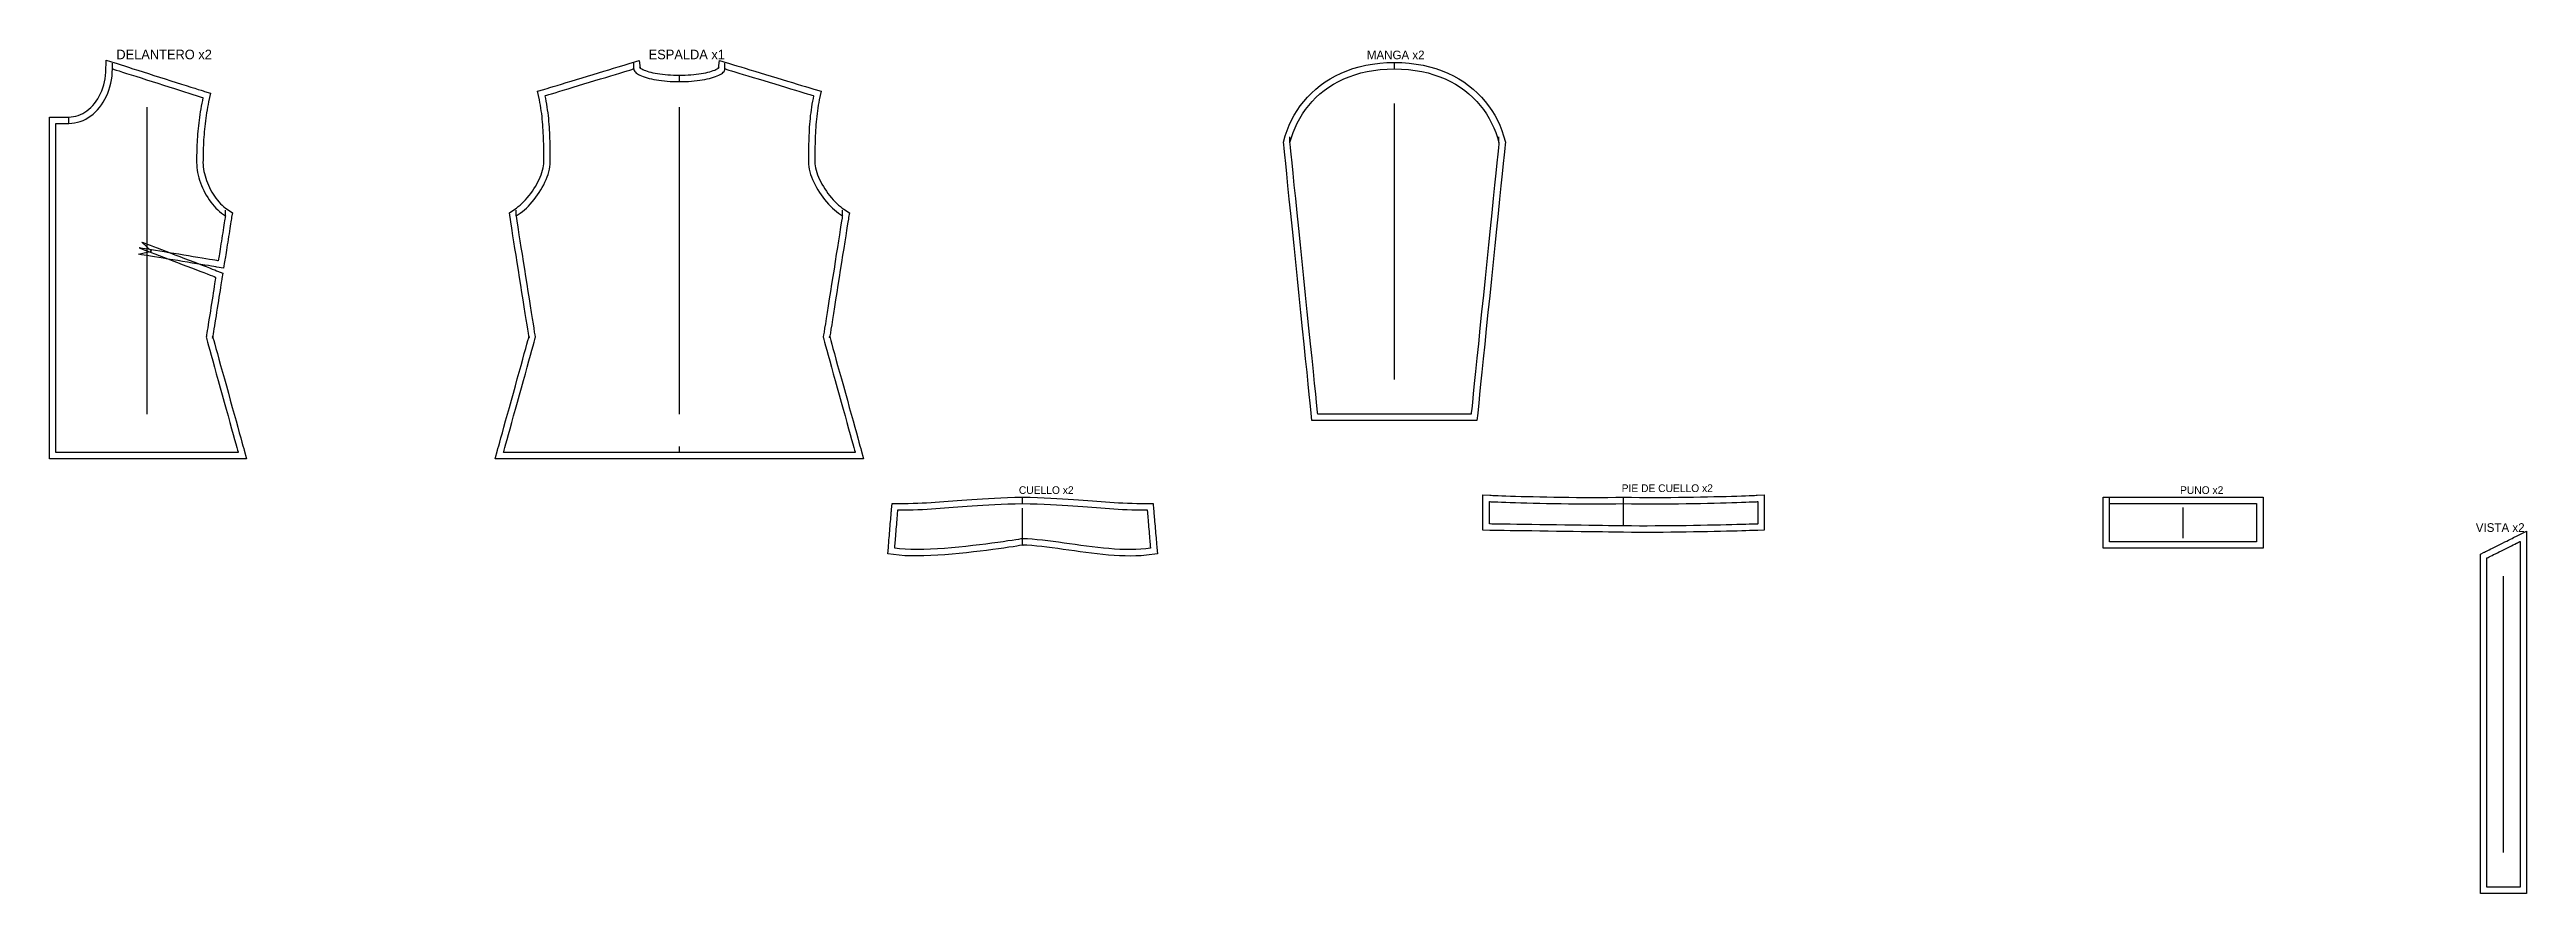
# Model space of a CAD drawing. Header units: centimetres. Extents: x -1 to 386, y -129 to 3.
import ezdxf

# ---------------------------------------------------------------- set-up
doc = ezdxf.new("R2010")
doc.units = ezdxf.units.CM
for name, color, linetype in [('15_SeamAllowance', 4, 'CONTINUOUS'), ('1_Boundary', 7, 'CONTINUOUS'), ('4_Notch', 1, 'CONTINUOUS'), ('5_Grainline', 3, 'CONTINUOUS'), ('8_Text', 7, 'CONTINUOUS')]:
    doc.layers.add(name, color=color, linetype=linetype)

msp = doc.modelspace()

# ---------------------------------------------------------------- linework, layer by layer
at = {"layer": '15_SeamAllowance'}
for points in [[(-1, -7.5333), (0.0101, -7.5333), (0.0394, -7.5333), (0.0859, -7.5333), (0.1481, -7.5333), (0.2242, -7.5333), (0.3125, -7.5333), (0.4112, -7.5333), (0.5185, -7.5333), (0.6328, -7.5333), (0.7523, -7.5333), (0.8753, -7.5333), (1, -7.5333), (1.1247, -7.5333), (1.2477, -7.5333), (1.3672, -7.5333), (1.4815, -7.5333), (1.5888, -7.5333), (1.6875, -7.5333), (1.7758, -7.5333), (1.8519, -7.5333), (1.9141, -7.5333), (1.9606, -7.5333), (1.9899, -7.5333), (1.9788, -7.5333), (2.3814, -7.5162), (2.7558, -7.4684), (3.1236, -7.3898), (3.4846, -7.2811), (3.8385, -7.143), (4.1846, -6.9758), (4.5222, -6.7803), (4.8504, -6.557), (5.1679, -6.3066), (5.4738, -6.0298), (5.7666, -5.7277), (6.0452, -5.4011), (6.3083, -5.0512), (6.5546, -4.6789), (6.7828, -4.2856), (6.9917, -3.8723), (7.1802, -3.4404), (7.3471, -2.9911), (7.4912, -2.5257), (7.6115, -2.0453), (7.7068, -1.5514), (7.7762, -1.045), (7.8186, -0.5275), (7.8699, 1.3553), (9.2078, 0.9303), (9.4148, 0.8645), (9.7448, 0.7597), (10.1855, 0.6197), (10.7245, 0.4485), (11.3496, 0.2499), (12.0485, 0.0279), (12.8089, -0.2136), (13.6185, -0.4708), (14.465, -0.7396), (15.336, -1.0163), (16.2194, -1.2969), (17.1028, -1.5775), (17.9738, -1.8542), (18.8203, -2.1231), (19.6299, -2.3803), (20.3903, -2.6218), (21.0892, -2.8438), (21.7143, -3.0424), (22.2534, -3.2136), (22.694, -3.3536), (23.024, -3.4584), (23.231, -3.5241), (24.1737, -3.8236), (23.881, -5.1474), (23.793, -5.5739), (23.7105, -6.0019), (23.6335, -6.4311), (23.5619, -6.8611), (23.4954, -7.2915), (23.4339, -7.722), (23.3773, -8.1521), (23.3254, -8.5815), (23.278, -9.0098), (23.235, -9.4365), (23.1963, -9.8614), (23.1616, -10.284), (23.1307, -10.704), (23.1036, -11.1209), (23.0801, -11.5344), (23.0599, -11.9442), (23.043, -12.3498), (23.0292, -12.7509), (23.0182, -13.147), (23.01, -13.5379), (23.0043, -13.9231), (23.0011, -14.3023), (23, -14.6628), (23.0092, -15.0011), (23.0358, -15.3377), (23.0799, -15.6836), (23.1413, -16.037), (23.2196, -16.3962), (23.3143, -16.7594), (23.4249, -17.1248), (23.5508, -17.4909), (23.6914, -17.8558), (23.846, -18.2181), (24.0139, -18.5761), (24.1944, -18.9282), (24.3866, -19.2728), (24.5898, -19.6083), (24.8032, -19.9333), (25.0258, -20.2462), (25.2567, -20.5454), (25.4949, -20.8296), (25.7394, -21.0972), (25.989, -21.347), (26.2425, -21.5774), (26.4988, -21.7874), (26.7564, -21.9758), (27.5894, -22.512), (27.4821, -23.1916), (27.4659, -23.2943), (27.4401, -23.458), (27.4056, -23.6766), (27.3633, -23.944), (27.3144, -24.2542), (27.2596, -24.6009), (27.2001, -24.9781), (27.1366, -25.3798), (27.0703, -25.7998), (27.0021, -26.2319), (26.9329, -26.6702), (26.8637, -27.1084), (26.7955, -27.5406), (26.7291, -27.9605), (26.6657, -28.3622), (26.6062, -28.7394), (26.5514, -29.0862), (26.5024, -29.3963), (26.4602, -29.6637), (26.4257, -29.8824), (26.3998, -30.0461), (26.3836, -30.1488), (26.2211, -31.1781), (25.1658, -31.0049), (24.9851, -30.9753), (24.6971, -30.9281), (24.3124, -30.865), (23.8419, -30.7878), (23.2963, -30.6983), (22.6863, -30.5982), (22.0226, -30.4893), (21.3159, -30.3734), (20.5771, -30.2522), (19.8168, -30.1275), (19.0457, -30.001), (18.2747, -29.8745), (17.5144, -29.7498), (16.7756, -29.6286), (16.0689, -29.5127), (15.4052, -29.4038), (14.7952, -29.3037), (14.2496, -29.2142), (13.7791, -29.1371), (13.3944, -29.074), (13.1064, -29.0267), (12.9257, -28.9971), (14.9553, -28.5234), (13.4443, -27.0898), (13.6191, -27.157), (13.8976, -27.2641), (14.2697, -27.4071), (14.7247, -27.582), (15.2525, -27.7848), (15.8425, -28.0116), (16.4844, -28.2583), (17.1679, -28.521), (17.8825, -28.7956), (18.6179, -29.0782), (19.3636, -29.3649), (20.1094, -29.6515), (20.8448, -29.9341), (21.5594, -30.2088), (22.2428, -30.4715), (22.8848, -30.7182), (23.4748, -30.9449), (24.0025, -31.1478), (24.4576, -31.3227), (24.8296, -31.4656), (25.1082, -31.5727), (25.2829, -31.6399), (26.0987, -31.9534), (25.965, -32.8002), (25.9433, -32.9376), (25.9087, -33.1566), (25.8625, -33.4491), (25.806, -33.8069), (25.7405, -34.2218), (25.6673, -34.6857), (25.5876, -35.1905), (25.5027, -35.7279), (25.414, -36.2897), (25.3227, -36.8679), (25.2301, -37.4543), (25.1376, -38.0406), (25.0463, -38.6188), (24.9575, -39.1807), (24.8727, -39.718), (24.793, -40.2228), (24.7198, -40.6867), (24.6542, -41.1016), (24.5977, -41.4594), (24.5516, -41.7519), (24.517, -41.9709), (24.4953, -42.1083), (24.5216, -41.9415), (24.4888, -41.8235), (24.5619, -42.0865), (24.6784, -42.5058), (24.8339, -43.0657), (25.0241, -43.7506), (25.2448, -44.5449), (25.4914, -45.4329), (25.7598, -46.399), (26.0455, -47.4277), (26.3443, -48.5032), (26.6517, -49.61), (26.9635, -50.7324), (27.2753, -51.8548), (27.5827, -52.9615), (27.8815, -54.037), (28.1672, -55.0657), (28.4356, -56.0318), (28.6823, -56.9199), (28.9029, -57.7141), (29.0931, -58.399), (29.2487, -58.9589), (29.3651, -59.3782), (29.4382, -59.6412), (29.8156, -61), (28.3557, -61), (27.9392, -61), (27.2754, -61), (26.3889, -61), (25.3045, -61), (24.0469, -61), (22.6408, -61), (21.1111, -61), (19.4824, -61), (17.7795, -61), (16.0271, -61), (14.25, -61), (12.4729, -61), (10.7205, -61), (9.0176, -61), (7.3889, -61), (5.8592, -61), (4.4531, -61), (3.1955, -61), (2.1111, -61), (1.2246, -61), (0.5608, -61), (0.1443, -61), (-1, -61), (-1, -59.7394), (-1, -58.9873), (-1, -57.7885), (-1, -56.1877), (-1, -54.2294), (-1, -51.9583), (-1, -49.4193), (-1, -46.6568), (-1, -43.7156), (-1, -40.6404), (-1, -37.4759), (-1, -34.2667), (-1, -31.0574), (-1, -27.8929), (-1, -24.8177), (-1, -21.8765), (-1, -19.1141), (-1, -16.575), (-1, -14.304), (-1, -12.3457), (-1, -10.7448), (-1, -9.546), (-1, -8.7939)], [(97.5, -1), (97.9674, -0.9955), (98.4262, -0.9823), (98.8752, -0.9608), (99.3133, -0.9312), (99.7391, -0.8939), (100.1514, -0.8492), (100.5489, -0.7975), (100.9304, -0.7392), (101.2944, -0.6747), (101.6396, -0.6046), (101.9645, -0.5294), (102.2675, -0.4496), (102.5469, -0.3662), (102.8008, -0.28), (103.0272, -0.1924), (103.2238, -0.1051), (103.3881, -0.0206), (103.5173, 0.0576), (103.609, 0.124), (103.6615, 0.1711), (103.6765, 0.1886), (103.6625, 0.1657), (103.6379, 0.0982), (103.7839, 1.3021), (104.9934, 0.9358), (105.1961, 0.8744), (105.519, 0.7766), (105.9504, 0.646), (106.478, 0.4861), (107.0899, 0.3008), (107.774, 0.0936), (108.5183, -0.1318), (109.3107, -0.3718), (110.1393, -0.6228), (110.9919, -0.881), (111.8565, -1.1429), (112.7212, -1.4048), (113.5738, -1.6631), (114.4024, -1.914), (115.1948, -2.154), (115.9391, -2.3795), (116.6232, -2.5867), (117.2351, -2.772), (117.7627, -2.9318), (118.194, -3.0625), (118.517, -3.1603), (118.7197, -3.2217), (119.6741, -3.5107), (119.3831, -4.8433), (119.2987, -5.2677), (119.2215, -5.6956), (119.1511, -6.1264), (119.0873, -6.5596), (119.0298, -6.9946), (118.9782, -7.431), (118.9322, -7.8682), (118.8915, -8.3056), (118.8559, -8.7427), (118.825, -9.179), (118.7984, -9.614), (118.7759, -10.047), (118.7571, -10.4777), (118.7417, -10.9054), (118.7293, -11.3297), (118.7196, -11.7501), (118.7124, -12.166), (118.7072, -12.5769), (118.7037, -12.9824), (118.7016, -13.382), (118.7005, -13.7751), (118.7001, -14.1613), (118.7, -14.5212), (118.7123, -14.8468), (118.7472, -15.1683), (118.8055, -15.5037), (118.8867, -15.8507), (118.9901, -16.207), (119.115, -16.5705), (119.2604, -16.939), (119.4249, -17.3105), (119.6075, -17.6829), (119.8069, -18.0542), (120.0216, -18.4226), (120.2503, -18.7863), (120.4915, -19.1433), (120.7438, -19.492), (121.0057, -19.8306), (121.2755, -20.1573), (121.5518, -20.4705), (121.8327, -20.7684), (122.1168, -21.0494), (122.402, -21.3116), (122.6865, -21.5536), (122.9682, -21.7737), (123.2448, -21.9702), (124.0899, -22.5089), (123.9726, -23.2522), (123.9287, -23.5298), (123.8589, -23.9724), (123.7655, -24.5634), (123.6514, -25.2863), (123.519, -26.1247), (123.371, -27.0621), (123.21, -28.0819), (123.0385, -29.1677), (122.8593, -30.303), (122.6748, -31.4712), (122.4878, -32.656), (122.3007, -33.8407), (122.1162, -35.009), (121.937, -36.1442), (121.7655, -37.23), (121.6045, -38.2499), (121.4565, -39.1872), (121.3241, -40.0256), (121.21, -40.7486), (121.1167, -41.3396), (121.0468, -41.7821), (121.003, -42.0598), (121.0216, -41.9415), (120.9888, -41.8235), (121.0619, -42.0865), (121.1784, -42.5058), (121.3339, -43.0657), (121.5241, -43.7506), (121.7448, -44.5449), (121.9914, -45.4329), (122.2598, -46.399), (122.5455, -47.4277), (122.8443, -48.5032), (123.1517, -49.61), (123.4635, -50.7324), (123.7753, -51.8548), (124.0827, -52.9615), (124.3815, -54.037), (124.6672, -55.0657), (124.9356, -56.0318), (125.1823, -56.9199), (125.4029, -57.7141), (125.5931, -58.399), (125.7487, -58.9589), (125.8651, -59.3782), (125.9382, -59.6412), (126.3156, -61), (124.8607, -61), (124.4589, -61), (123.8184, -61), (122.963, -61), (121.9166, -61), (120.7031, -61), (119.3464, -61), (117.8704, -61), (116.2988, -61), (114.6557, -61), (112.9648, -61), (111.25, -61), (109.5352, -61), (107.8443, -61), (106.2012, -61), (104.6296, -61), (103.1536, -61), (101.7969, -61), (100.5834, -61), (99.537, -61), (98.6816, -61), (98.0411, -61), (97.6393, -61), (97.5, -61), (97.3607, -61), (96.9589, -61), (96.3184, -61), (95.463, -61), (94.4166, -61), (93.2031, -61), (91.8464, -61), (90.3704, -61), (88.7988, -61), (87.1557, -61), (85.4648, -61), (83.75, -61), (82.0352, -61), (80.3443, -61), (78.7012, -61), (77.1296, -61), (75.6536, -61), (74.2969, -61), (73.0834, -61), (72.037, -61), (71.1816, -61), (70.5411, -61), (70.1393, -61), (68.6844, -61), (69.0618, -59.6412), (69.1349, -59.3782), (69.2513, -58.9589), (69.4069, -58.399), (69.5971, -57.7141), (69.8177, -56.9199), (70.0644, -56.0318), (70.3328, -55.0657), (70.6185, -54.037), (70.9173, -52.9615), (71.2247, -51.8548), (71.5365, -50.7324), (71.8483, -49.61), (72.1557, -48.5032), (72.4545, -47.4277), (72.7402, -46.399), (73.0086, -45.4329), (73.2552, -44.5449), (73.4759, -43.7506), (73.6661, -43.0657), (73.8216, -42.5058), (73.9381, -42.0865), (74.0112, -41.8235), (73.9784, -41.9415), (73.997, -42.0598), (73.9532, -41.7821), (73.8833, -41.3396), (73.79, -40.7486), (73.6759, -40.0256), (73.5435, -39.1872), (73.3955, -38.2499), (73.2345, -37.23), (73.063, -36.1442), (72.8838, -35.009), (72.6993, -33.8407), (72.5122, -32.656), (72.3252, -31.4712), (72.1407, -30.303), (71.9615, -29.1677), (71.79, -28.0819), (71.629, -27.0621), (71.481, -26.1247), (71.3486, -25.2863), (71.2345, -24.5634), (71.1411, -23.9724), (71.0713, -23.5298), (71.0274, -23.2522), (70.9101, -22.5089), (71.7552, -21.9702), (72.0318, -21.7737), (72.3135, -21.5536), (72.598, -21.3116), (72.8832, -21.0494), (73.1673, -20.7684), (73.4482, -20.4705), (73.7245, -20.1573), (73.9943, -19.8306), (74.2562, -19.492), (74.5085, -19.1433), (74.7497, -18.7863), (74.9784, -18.4226), (75.1931, -18.0542), (75.3925, -17.6829), (75.5751, -17.3105), (75.7396, -16.939), (75.885, -16.5705), (76.0099, -16.207), (76.1133, -15.8507), (76.1945, -15.5037), (76.2528, -15.1683), (76.2877, -14.8468), (76.3, -14.5212), (76.2999, -14.1613), (76.2995, -13.7751), (76.2984, -13.382), (76.2963, -12.9824), (76.2928, -12.5769), (76.2876, -12.166), (76.2804, -11.7501), (76.2707, -11.3297), (76.2583, -10.9054), (76.2429, -10.4777), (76.2241, -10.047), (76.2016, -9.614), (76.175, -9.179), (76.1441, -8.7427), (76.1085, -8.3056), (76.0678, -7.8682), (76.0218, -7.431), (75.9702, -6.9946), (75.9127, -6.5596), (75.8489, -6.1264), (75.7785, -5.6956), (75.7013, -5.2677), (75.6169, -4.8433), (75.3259, -3.5107), (76.2803, -3.2217), (76.483, -3.1603), (76.806, -3.0625), (77.2373, -2.9318), (77.7649, -2.772), (78.3768, -2.5867), (79.0609, -2.3795), (79.8052, -2.154), (80.5976, -1.914), (81.4262, -1.6631), (82.2788, -1.4048), (83.1435, -1.1429), (84.0081, -0.881), (84.8607, -0.6228), (85.6893, -0.3718), (86.4817, -0.1318), (87.226, 0.0936), (87.9101, 0.3008), (88.522, 0.4861), (89.0496, 0.646), (89.481, 0.7766), (89.8039, 0.8744), (90.0066, 0.9358), (91.2161, 1.3021), (91.3621, 0.0982), (91.3375, 0.1657), (91.3235, 0.1886), (91.3385, 0.1711), (91.391, 0.124), (91.4827, 0.0576), (91.6119, -0.0206), (91.7762, -0.1051), (91.9728, -0.1924), (92.1992, -0.28), (92.4531, -0.3662), (92.7325, -0.4496), (93.0355, -0.5294), (93.3604, -0.6046), (93.7056, -0.6747), (94.0696, -0.7392), (94.4511, -0.7975), (94.8486, -0.8492), (95.2609, -0.8939), (95.6867, -0.9312), (96.1248, -0.9608), (96.5738, -0.9823), (97.0326, -0.9955)], [(209.34, 1.0003), (210.5132, 0.9724), (211.6502, 0.8897), (212.7505, 0.7537), (213.814, 0.5661), (214.8401, 0.3284), (215.8283, 0.0422), (216.7783, -0.2907), (217.6895, -0.6687), (218.5614, -1.09), (219.3934, -1.5528), (220.1851, -2.0551), (220.9361, -2.5952), (221.6458, -3.1709), (222.3139, -3.7804), (222.9401, -4.4216), (223.524, -5.0926), (224.0653, -5.7913), (224.5639, -6.5156), (225.0195, -7.2637), (225.432, -8.0335), (225.8013, -8.8231), (226.1272, -9.6305), (226.4097, -10.4538), (226.6944, -11.4511), (226.6528, -11.8573), (226.5894, -12.4778), (226.4883, -13.4668), (226.3533, -14.7875), (226.1882, -16.403), (225.9967, -18.2766), (225.7826, -20.3713), (225.5496, -22.6503), (225.3016, -25.0767), (225.0423, -27.6137), (224.7754, -30.2244), (224.5048, -32.872), (224.2342, -35.5196), (223.9673, -38.1303), (223.708, -40.6673), (223.46, -43.0937), (223.2271, -45.3727), (223.0129, -47.4674), (222.8214, -49.341), (222.6563, -50.9565), (222.5213, -52.2773), (222.4202, -53.2663), (222.3568, -53.8867), (222.243, -55), (221.2185, -55), (220.8678, -55), (220.3088, -55), (219.5622, -55), (218.649, -55), (217.59, -55), (216.406, -55), (215.1178, -55), (213.7463, -55), (212.3122, -55), (210.8365, -55), (209.34, -55), (207.8435, -55), (206.3678, -55), (204.9338, -55), (203.5622, -55), (202.274, -55), (201.09, -55), (200.031, -55), (199.1178, -55), (198.3713, -55), (197.8122, -55), (197.4615, -55), (196.437, -55), (196.3232, -53.8867), (196.2598, -53.2663), (196.1587, -52.2773), (196.0237, -50.9565), (195.8586, -49.341), (195.6671, -47.4674), (195.4529, -45.3727), (195.22, -43.0937), (194.972, -40.6673), (194.7127, -38.1303), (194.4458, -35.5196), (194.1752, -32.872), (193.9046, -30.2244), (193.6377, -27.6137), (193.3784, -25.0767), (193.1304, -22.6503), (192.8974, -20.3713), (192.6833, -18.2766), (192.4918, -16.403), (192.3267, -14.7875), (192.1917, -13.4668), (192.0906, -12.4778), (192.0272, -11.8573), (191.9856, -11.4511), (192.2703, -10.4538), (192.5528, -9.6305), (192.8787, -8.8231), (193.248, -8.0335), (193.6605, -7.2637), (194.1161, -6.5156), (194.6147, -5.7913), (195.156, -5.0926), (195.7399, -4.4216), (196.3661, -3.7804), (197.0342, -3.1709), (197.7439, -2.5952), (198.4949, -2.0551), (199.2866, -1.5528), (200.1186, -1.09), (200.9905, -0.6687), (201.9017, -0.2907), (202.8517, 0.0422), (203.8399, 0.3284), (204.866, 0.5661), (205.9295, 0.7537), (207.0298, 0.8897), (208.1668, 0.9724)], [(151.18, -66.9997), (152.3909, -67.0284), (153.5149, -67.0622), (154.5772, -67.1012), (155.5823, -67.1446), (156.5347, -67.1918), (157.4391, -67.2423), (158.2998, -67.2955), (159.1214, -67.3505), (159.9085, -67.407), (160.6653, -67.4642), (161.3966, -67.5214), (162.1067, -67.5782), (162.8001, -67.6338), (163.4816, -67.6876), (164.1557, -67.7391), (164.8271, -67.7876), (165.5006, -67.8326), (166.181, -67.8734), (166.8731, -67.9096), (167.5818, -67.9406), (168.312, -67.9657), (169.0685, -67.9843), (169.8562, -67.996), (171.6005, -68.0045), (171.6791, -68.9473), (171.6864, -69.035), (171.698, -69.1748), (171.7136, -69.3614), (171.7326, -69.5897), (171.7547, -69.8545), (171.7793, -70.1505), (171.8062, -70.4725), (171.8347, -70.8154), (171.8646, -71.1739), (171.8954, -71.5428), (171.9265, -71.917), (171.9577, -72.2911), (171.9885, -72.66), (172.0183, -73.0185), (172.0469, -73.3614), (172.0738, -73.6834), (172.0984, -73.9795), (172.1205, -74.2442), (172.1395, -74.4725), (172.1551, -74.6591), (172.1667, -74.7989), (172.174, -74.8866), (172.2558, -75.8685), (170.5442, -76.0911), (169.7372, -76.1612), (168.9137, -76.2017), (168.0754, -76.2154), (167.224, -76.2047), (166.3613, -76.1723), (165.489, -76.1206), (164.6091, -76.0519), (163.7233, -75.9686), (162.8337, -75.873), (161.9422, -75.7674), (161.0507, -75.6541), (160.1614, -75.5353), (159.2764, -75.4132), (158.3977, -75.2901), (157.5276, -75.1683), (156.6681, -75.0498), (155.8216, -74.937), (154.9903, -74.832), (154.1766, -74.737), (153.3828, -74.6542), (152.6115, -74.5856), (151.8652, -74.5334), (151.2398, -74.5039), (151.272, -74.4985), (151.0595, -74.5336), (150.7188, -74.5888), (150.2595, -74.6616), (149.6916, -74.7495), (149.0247, -74.8501), (148.2685, -74.9608), (147.4327, -75.0793), (146.527, -75.2031), (145.561, -75.3296), (144.5445, -75.4564), (143.4871, -75.5811), (142.3983, -75.7011), (141.2878, -75.8139), (140.1651, -75.9172), (139.0397, -76.0084), (137.921, -76.0849), (136.8183, -76.1443), (135.7407, -76.184), (134.6972, -76.2015), (133.6964, -76.1938), (132.7462, -76.1581), (131.8539, -76.0911), (130.1037, -75.8743), (130.186, -74.8866), (130.1933, -74.7989), (130.2049, -74.6591), (130.2205, -74.4725), (130.2395, -74.2442), (130.2616, -73.9795), (130.2862, -73.6834), (130.3131, -73.3614), (130.3417, -73.0185), (130.3715, -72.66), (130.4023, -72.2911), (130.4335, -71.917), (130.4646, -71.5428), (130.4954, -71.1739), (130.5253, -70.8154), (130.5538, -70.4725), (130.5807, -70.1505), (130.6053, -69.8545), (130.6274, -69.5897), (130.6464, -69.3614), (130.662, -69.1748), (130.6736, -69.035), (130.6809, -68.9473), (130.7595, -68.0045), (132.5038, -67.996), (133.2915, -67.9843), (134.048, -67.9657), (134.7782, -67.9406), (135.4869, -67.9096), (136.179, -67.8734), (136.8594, -67.8326), (137.5329, -67.7876), (138.2043, -67.7391), (138.8784, -67.6876), (139.5599, -67.6338), (140.2533, -67.5782), (140.9634, -67.5214), (141.6947, -67.4642), (142.4515, -67.407), (143.2386, -67.3505), (144.0602, -67.2955), (144.9209, -67.2423), (145.8253, -67.1918), (146.7777, -67.1446), (147.7828, -67.1012), (148.8451, -67.0622), (149.9691, -67.0284)], [(245.18, -66.9998), (246.4203, -67.0215), (247.6507, -67.0362), (248.8861, -67.0445), (250.121, -67.0472), (251.3498, -67.0447), (252.5669, -67.0375), (253.7666, -67.0262), (254.9435, -67.0112), (256.092, -66.9931), (257.2066, -66.9724), (258.2816, -66.9496), (259.3115, -66.9253), (260.2908, -66.8999), (261.2139, -66.874), (262.0753, -66.8481), (262.8694, -66.8228), (263.5907, -66.7984), (264.2337, -66.7757), (264.7927, -66.755), (265.2623, -66.7369), (265.637, -66.7219), (265.9111, -66.7106), (266.0793, -66.7034), (267.18, -66.6554), (267.18, -67.7177), (267.18, -67.7689), (267.18, -67.8504), (267.18, -67.9593), (267.18, -68.0924), (267.18, -68.2469), (267.18, -68.4195), (267.18, -68.6074), (267.18, -68.8074), (267.18, -69.0166), (267.18, -69.2318), (267.18, -69.45), (267.18, -69.6682), (267.18, -69.8834), (267.18, -70.0926), (267.18, -70.2926), (267.18, -70.4805), (267.18, -70.6531), (267.18, -70.8076), (267.18, -70.9407), (267.18, -71.0496), (267.18, -71.1311), (267.18, -71.1823), (267.18, -72.1656), (266.1569, -72.2014), (265.9868, -72.2072), (265.7104, -72.2165), (265.3334, -72.2287), (264.8613, -72.2435), (264.2996, -72.2605), (263.6538, -72.2793), (262.9296, -72.2996), (262.1323, -72.3209), (261.2676, -72.3429), (260.341, -72.3652), (259.3579, -72.3873), (258.324, -72.4088), (257.2447, -72.4295), (256.1255, -72.4489), (254.972, -72.4666), (253.7897, -72.4822), (252.5842, -72.4953), (251.3608, -72.5055), (250.1251, -72.5125), (248.8827, -72.5158), (247.639, -72.5151), (246.3995, -72.5099), (245.1688, -72.4999), (245.0594, -72.4984), (244.7525, -72.494), (244.2634, -72.487), (243.6102, -72.4777), (242.8111, -72.4663), (241.8845, -72.453), (240.8484, -72.4382), (239.7213, -72.4221), (238.5212, -72.405), (237.2664, -72.3871), (235.9752, -72.3686), (234.6657, -72.3499), (233.3563, -72.3312), (232.065, -72.3127), (230.8102, -72.2948), (229.6102, -72.2777), (228.483, -72.2616), (227.447, -72.2468), (226.5203, -72.2335), (225.7213, -72.2221), (225.0681, -72.2128), (224.5789, -72.2058), (224.2721, -72.2014), (223.18, -72.1858), (223.18, -71.1823), (223.18, -71.1311), (223.18, -71.0496), (223.18, -70.9407), (223.18, -70.8076), (223.18, -70.6531), (223.18, -70.4805), (223.18, -70.2926), (223.18, -70.0926), (223.18, -69.8834), (223.18, -69.6682), (223.18, -69.45), (223.18, -69.2318), (223.18, -69.0166), (223.18, -68.8074), (223.18, -68.6074), (223.18, -68.4195), (223.18, -68.2469), (223.18, -68.0924), (223.18, -67.9593), (223.18, -67.8504), (223.18, -67.7689), (223.18, -67.7177), (223.18, -66.6554), (224.2807, -66.7034), (224.4489, -66.7106), (224.723, -66.7219), (225.0977, -66.7369), (225.5673, -66.755), (226.1263, -66.7757), (226.7693, -66.7984), (227.4906, -66.8228), (228.2847, -66.8481), (229.1461, -66.874), (230.0692, -66.8999), (231.0485, -66.9253), (232.0784, -66.9496), (233.1534, -66.9724), (234.268, -66.9931), (235.4165, -67.0112), (236.5934, -67.0262), (237.7931, -67.0375), (239.0102, -67.0447), (240.239, -67.0472), (241.4739, -67.0445), (242.7093, -67.0362), (243.9397, -67.0215)], [(320.18, -67), (321.2965, -67), (321.6325, -67), (322.1683, -67), (322.8837, -67), (323.7588, -67), (324.7738, -67), (325.9084, -67), (327.143, -67), (328.4573, -67), (329.8316, -67), (331.2458, -67), (332.68, -67), (334.1142, -67), (335.5284, -67), (336.9027, -67), (338.217, -67), (339.4516, -67), (340.5863, -67), (341.6012, -67), (342.4763, -67), (343.1917, -67), (343.7275, -67), (344.0635, -67), (345.18, -67), (345.18, -68.0304), (345.18, -68.1181), (345.18, -68.2578), (345.18, -68.4444), (345.18, -68.6727), (345.18, -68.9375), (345.18, -69.2335), (345.18, -69.5556), (345.18, -69.8984), (345.18, -70.2569), (345.18, -70.6259), (345.18, -71), (345.18, -71.3741), (345.18, -71.7431), (345.18, -72.1016), (345.18, -72.4444), (345.18, -72.7665), (345.18, -73.0625), (345.18, -73.3273), (345.18, -73.5556), (345.18, -73.7422), (345.18, -73.8819), (345.18, -73.9696), (345.18, -75), (344.0635, -75), (343.7275, -75), (343.1917, -75), (342.4763, -75), (341.6012, -75), (340.5863, -75), (339.4516, -75), (338.217, -75), (336.9027, -75), (335.5284, -75), (334.1142, -75), (332.68, -75), (331.2458, -75), (329.8316, -75), (328.4573, -75), (327.143, -75), (325.9084, -75), (324.7738, -75), (323.7588, -75), (322.8837, -75), (322.1683, -75), (321.6325, -75), (321.2965, -75), (320.18, -75), (320.18, -73.9696), (320.18, -73.8819), (320.18, -73.7422), (320.18, -73.5556), (320.18, -73.3273), (320.18, -73.0625), (320.18, -72.7665), (320.18, -72.4444), (320.18, -72.1016), (320.18, -71.7431), (320.18, -71.3741), (320.18, -71), (320.18, -70.6259), (320.18, -70.2569), (320.18, -69.8984), (320.18, -69.5556), (320.18, -69.2335), (320.18, -68.9375), (320.18, -68.6727), (320.18, -68.4444), (320.18, -68.2578), (320.18, -68.1181), (320.18, -68.0304)], [(379.18, -75.9153), (379.7591, -75.6257), (379.8351, -75.5877), (379.9562, -75.5272), (380.118, -75.4463), (380.3158, -75.3474), (380.5453, -75.2327), (380.8018, -75.1044), (381.0809, -74.9648), (381.3781, -74.8162), (381.6888, -74.6609), (382.0085, -74.501), (382.3328, -74.3389), (382.657, -74.1768), (382.9768, -74.0169), (383.2875, -73.8616), (383.5846, -73.713), (383.8637, -73.5734), (384.1203, -73.4452), (384.3497, -73.3304), (384.5476, -73.2315), (384.7093, -73.1506), (384.8305, -73.0901), (384.9065, -73.0521), (386.38, -72.3153), (386.38, -74.2071), (386.38, -74.9971), (386.38, -76.2565), (386.38, -77.9383), (386.38, -79.9955), (386.38, -82.3812), (386.38, -85.0486), (386.38, -87.9506), (386.38, -91.0404), (386.38, -94.2709), (386.38, -97.5953), (386.38, -100.9667), (386.38, -104.338), (386.38, -107.6624), (386.38, -110.893), (386.38, -113.9827), (386.38, -116.8847), (386.38, -119.5521), (386.38, -121.9378), (386.38, -123.9951), (386.38, -125.6768), (386.38, -126.9362), (386.38, -127.7262), (386.38, -129), (385.3537, -129), (385.2777, -129), (385.1566, -129), (384.9948, -129), (384.797, -129), (384.5675, -129), (384.311, -129), (384.0319, -129), (383.7347, -129), (383.424, -129), (383.1042, -129), (382.78, -129), (382.4558, -129), (382.136, -129), (381.8253, -129), (381.5281, -129), (381.249, -129), (380.9925, -129), (380.763, -129), (380.5652, -129), (380.4034, -129), (380.2823, -129), (380.2063, -129), (379.18, -129), (379.18, -127.7394), (379.18, -126.9873), (379.18, -125.7885), (379.18, -124.1877), (379.18, -122.2294), (379.18, -119.9583), (379.18, -117.4193), (379.18, -114.6568), (379.18, -111.7156), (379.18, -108.6404), (379.18, -105.4759), (379.18, -102.2667), (379.18, -99.0574), (379.18, -95.8929), (379.18, -92.8177), (379.18, -89.8765), (379.18, -87.1141), (379.18, -84.575), (379.18, -82.304), (379.18, -80.3457), (379.18, -78.7448), (379.18, -77.546), (379.18, -76.7939)]]:
    msp.add_lwpolyline(points, close=True, dxfattribs=at)
at = {"layer": '1_Boundary'}
for points in [[(0, -8.5333), (0.0101, -8.5333), (0.0394, -8.5333), (0.0859, -8.5333), (0.1481, -8.5333), (0.2242, -8.5333), (0.3125, -8.5333), (0.4112, -8.5333), (0.5185, -8.5333), (0.6328, -8.5333), (0.7523, -8.5333), (0.8753, -8.5333), (1, -8.5333), (1.1247, -8.5333), (1.2477, -8.5333), (1.3672, -8.5333), (1.4815, -8.5333), (1.5888, -8.5333), (1.6875, -8.5333), (1.7758, -8.5333), (1.8519, -8.5333), (1.9141, -8.5333), (1.9606, -8.5333), (1.9899, -8.5333), (2, -8.5333), (2.4661, -8.5135), (2.924, -8.4551), (3.3727, -8.3592), (3.8111, -8.2272), (4.2384, -8.0603), (4.6533, -7.86), (5.0548, -7.6274), (5.442, -7.364), (5.8137, -7.0708), (6.169, -6.7494), (6.5068, -6.4009), (6.826, -6.0267), (7.1257, -5.628), (7.4048, -5.2062), (7.6622, -4.7625), (7.8969, -4.2983), (8.1079, -3.8148), (8.2941, -3.3133), (8.4546, -2.7952), (8.5882, -2.2617), (8.6939, -1.7142), (8.7707, -1.1538), (8.8175, -0.582), (8.8333, 0), (8.9051, -0.0228), (9.1121, -0.0885), (9.4421, -0.1934), (9.8827, -0.3333), (10.4218, -0.5046), (11.0469, -0.7031), (11.7458, -0.9251), (12.5062, -1.1667), (13.3158, -1.4238), (14.1622, -1.6927), (15.0333, -1.9694), (15.9167, -2.25), (16.8, -2.5306), (17.6711, -2.8073), (18.5176, -3.0762), (19.3272, -3.3333), (20.0876, -3.5749), (20.7865, -3.7969), (21.4116, -3.9954), (21.9506, -4.1667), (22.3913, -4.3066), (22.7213, -4.4115), (22.9283, -4.4772), (23, -4.5), (22.9031, -4.9383), (22.8123, -5.3782), (22.7273, -5.819), (22.6481, -6.2606), (22.5745, -6.7026), (22.5062, -7.1445), (22.4432, -7.5861), (22.3852, -8.0269), (22.332, -8.4665), (22.2836, -8.9047), (22.2396, -9.3409), (22.2, -9.775), (22.1646, -10.2064), (22.1331, -10.6349), (22.1055, -11.0601), (22.0815, -11.4815), (22.061, -11.8988), (22.0437, -12.3117), (22.0297, -12.7198), (22.0185, -13.1227), (22.0102, -13.52), (22.0044, -13.9114), (22.0011, -14.2965), (22, -14.675), (22.0103, -15.0541), (22.0408, -15.4404), (22.0908, -15.8325), (22.1597, -16.2292), (22.2469, -16.6289), (22.3516, -17.0305), (22.4732, -17.4324), (22.6111, -17.8333), (22.7646, -18.2319), (22.9332, -18.6268), (23.116, -19.0166), (23.3125, -19.4), (23.522, -19.7756), (23.7439, -20.1419), (23.9775, -20.4978), (24.2222, -20.8417), (24.4773, -21.1723), (24.7422, -21.4883), (25.0162, -21.7882), (25.2986, -22.0708), (25.5889, -22.3347), (25.8863, -22.5784), (26.1902, -22.8006), (26.5, -23), (26.4944, -23.0356), (26.4782, -23.1383), (26.4523, -23.302), (26.4178, -23.5206), (26.3756, -23.7881), (26.3266, -24.0982), (26.2719, -24.4449), (26.2123, -24.8222), (26.1489, -25.2238), (26.0826, -25.6438), (26.0143, -26.0759), (25.9451, -26.5142), (25.8759, -26.9525), (25.8077, -27.3846), (25.7414, -27.8046), (25.678, -28.2062), (25.6184, -28.5835), (25.5636, -28.9302), (25.5147, -29.2404), (25.4725, -29.5078), (25.4379, -29.7264), (25.4121, -29.8901), (25.3959, -29.9928), (25.3903, -30.0284), (25.3276, -30.0181), (25.147, -29.9885), (24.8589, -29.9412), (24.4743, -29.8782), (24.0038, -29.801), (23.4582, -29.7115), (22.8481, -29.6114), (22.1844, -29.5025), (21.4778, -29.3866), (20.739, -29.2654), (19.9787, -29.1407), (19.2076, -29.0142), (18.4366, -28.8877), (17.6763, -28.763), (16.9374, -28.6418), (16.2308, -28.5259), (15.5671, -28.417), (14.9571, -28.3169), (14.4114, -28.2274), (13.9409, -28.1503), (13.5563, -28.0872), (13.2683, -28.0399), (13.0876, -28.0103), (13.025, -28), (13.0856, -28.0233), (13.2603, -28.0904), (13.5389, -28.1975), (13.9109, -28.3405), (14.366, -28.5154), (14.8937, -28.7182), (15.4837, -28.945), (16.1257, -29.1917), (16.8091, -29.4544), (17.5237, -29.729), (18.2591, -30.0117), (19.0049, -30.2983), (19.7506, -30.5849), (20.486, -30.8675), (21.2006, -31.1422), (21.8841, -31.4049), (22.526, -31.6516), (23.116, -31.8784), (23.6438, -32.0812), (24.0988, -32.2561), (24.4709, -32.3991), (24.7494, -32.5061), (24.9242, -32.5733), (24.9847, -32.5966), (24.9772, -32.6442), (24.9555, -32.7816), (24.921, -33.0006), (24.8748, -33.2931), (24.8183, -33.6509), (24.7528, -34.0659), (24.6795, -34.5298), (24.5998, -35.0345), (24.515, -35.5719), (24.4262, -36.1338), (24.335, -36.7119), (24.2424, -37.2983), (24.1498, -37.8846), (24.0585, -38.4628), (23.9698, -39.0247), (23.8849, -39.5621), (23.8052, -40.0668), (23.732, -40.5307), (23.6665, -40.9457), (23.61, -41.3035), (23.5638, -41.5959), (23.5292, -41.815), (23.5075, -41.9524), (23.5, -42), (23.5253, -42.0911), (23.5984, -42.3542), (23.7148, -42.7734), (23.8704, -43.3333), (24.0606, -44.0182), (24.2813, -44.8125), (24.5279, -45.7005), (24.7963, -46.6667), (25.082, -47.6953), (25.3808, -48.7708), (25.6882, -49.8776), (26, -51), (26.3118, -52.1224), (26.6192, -53.2292), (26.918, -54.3047), (27.2037, -55.3333), (27.4721, -56.2995), (27.7188, -57.1875), (27.9394, -57.9818), (28.1296, -58.6667), (28.2852, -59.2266), (28.4016, -59.6458), (28.4747, -59.9089), (28.5, -60), (28.3557, -60), (27.9392, -60), (27.2754, -60), (26.3889, -60), (25.3045, -60), (24.0469, -60), (22.6408, -60), (21.1111, -60), (19.4824, -60), (17.7795, -60), (16.0271, -60), (14.25, -60), (12.4729, -60), (10.7205, -60), (9.0176, -60), (7.3889, -60), (5.8592, -60), (4.4531, -60), (3.1955, -60), (2.1111, -60), (1.2246, -60), (0.5608, -60), (0.1443, -60), (0, -60), (0, -59.7394), (0, -58.9873), (0, -57.7885), (0, -56.1877), (0, -54.2294), (0, -51.9583), (0, -49.4193), (0, -46.6568), (0, -43.7156), (0, -40.6404), (0, -37.4759), (0, -34.2667), (0, -31.0574), (0, -27.8929), (0, -24.8177), (0, -21.8765), (0, -19.1141), (0, -16.575), (0, -14.304), (0, -12.3457), (0, -10.7448), (0, -9.546), (0, -8.7939), (0, -8.5333)], [(97.5, -2), (97.9865, -1.9954), (98.4645, -1.9817), (98.9329, -1.9592), (99.3907, -1.9282), (99.8366, -1.8891), (100.2697, -1.8422), (100.6889, -1.7877), (101.0931, -1.7259), (101.4812, -1.6572), (101.852, -1.5819), (102.2047, -1.5002), (102.5379, -1.4125), (102.8507, -1.3191), (103.1421, -1.2202), (103.4108, -1.1162), (103.6558, -1.0074), (103.8761, -0.8941), (104.0705, -0.7766), (104.2379, -0.6551), (104.3774, -0.5301), (104.4877, -0.4018), (104.5679, -0.2704), (104.6168, -0.1364), (104.6333, 0), (104.7035, -0.0213), (104.9062, -0.0826), (105.2292, -0.1805), (105.6605, -0.3111), (106.1881, -0.4709), (106.8, -0.6563), (107.4841, -0.8635), (108.2284, -1.0889), (109.0208, -1.3289), (109.8494, -1.5799), (110.702, -1.8381), (111.5667, -2.1), (112.4313, -2.3619), (113.284, -2.6201), (114.1125, -2.8711), (114.9049, -3.1111), (115.6492, -3.3365), (116.3333, -3.5438), (116.9452, -3.7291), (117.4728, -3.8889), (117.9042, -4.0195), (118.2272, -4.1174), (118.4298, -4.1787), (118.5, -4.2), (118.4041, -4.6392), (118.3162, -5.0814), (118.2359, -5.5261), (118.163, -5.9729), (118.0969, -6.4211), (118.0375, -6.8703), (117.9843, -7.32), (117.937, -7.7696), (117.8953, -8.2187), (117.8588, -8.6667), (117.8271, -9.1132), (117.8, -9.5575), (117.777, -9.9992), (117.7579, -10.4379), (117.7422, -10.8729), (117.7296, -11.3037), (117.7198, -11.7299), (117.7125, -12.1509), (117.7072, -12.5663), (117.7037, -12.9755), (117.7016, -13.3779), (117.7005, -13.7732), (117.7001, -14.1607), (117.7, -14.54), (117.7144, -14.9198), (117.7565, -15.308), (117.8252, -15.7033), (117.919, -16.1042), (118.0366, -16.5091), (118.1766, -16.9166), (118.3377, -17.3251), (118.5185, -17.7333), (118.7178, -18.1396), (118.9341, -18.5426), (119.1661, -18.9407), (119.4125, -19.3325), (119.6719, -19.7165), (119.943, -20.0911), (120.2244, -20.455), (120.5148, -20.8067), (120.8129, -21.1445), (121.1172, -21.4672), (121.4265, -21.7731), (121.7394, -22.0608), (122.0545, -22.3289), (122.3705, -22.5757), (122.6862, -22.7999), (123, -23), (122.9848, -23.0962), (122.941, -23.3738), (122.8711, -23.8164), (122.7778, -24.4074), (122.6636, -25.1304), (122.5313, -25.9688), (122.3832, -26.9061), (122.2222, -27.9259), (122.0508, -29.0117), (121.8715, -30.147), (121.6871, -31.3152), (121.5, -32.5), (121.3129, -33.6848), (121.1285, -34.853), (120.9492, -35.9883), (120.7778, -37.0741), (120.6168, -38.0939), (120.4688, -39.0313), (120.3364, -39.8696), (120.2222, -40.5926), (120.1289, -41.1836), (120.059, -41.6262), (120.0152, -41.9038), (120, -42), (120.0253, -42.0911), (120.0984, -42.3542), (120.2148, -42.7734), (120.3704, -43.3333), (120.5606, -44.0182), (120.7813, -44.8125), (121.0279, -45.7005), (121.2963, -46.6667), (121.582, -47.6953), (121.8808, -48.7708), (122.1882, -49.8776), (122.5, -51), (122.8118, -52.1224), (123.1192, -53.2292), (123.418, -54.3047), (123.7037, -55.3333), (123.9721, -56.2995), (124.2188, -57.1875), (124.4394, -57.9818), (124.6296, -58.6667), (124.7852, -59.2266), (124.9016, -59.6458), (124.9747, -59.9089), (125, -60), (124.8607, -60), (124.4589, -60), (123.8184, -60), (122.963, -60), (121.9166, -60), (120.7031, -60), (119.3464, -60), (117.8704, -60), (116.2988, -60), (114.6557, -60), (112.9648, -60), (111.25, -60), (109.5352, -60), (107.8443, -60), (106.2012, -60), (104.6296, -60), (103.1536, -60), (101.7969, -60), (100.5834, -60), (99.537, -60), (98.6816, -60), (98.0411, -60), (97.6393, -60), (97.5, -60), (97.3607, -60), (96.9589, -60), (96.3184, -60), (95.463, -60), (94.4166, -60), (93.2031, -60), (91.8464, -60), (90.3704, -60), (88.7988, -60), (87.1557, -60), (85.4648, -60), (83.75, -60), (82.0352, -60), (80.3443, -60), (78.7012, -60), (77.1296, -60), (75.6536, -60), (74.2969, -60), (73.0834, -60), (72.037, -60), (71.1816, -60), (70.5411, -60), (70.1393, -60), (70, -60), (70.0253, -59.9089), (70.0984, -59.6458), (70.2148, -59.2266), (70.3704, -58.6667), (70.5606, -57.9818), (70.7813, -57.1875), (71.0279, -56.2995), (71.2963, -55.3333), (71.582, -54.3047), (71.8808, -53.2292), (72.1882, -52.1224), (72.5, -51), (72.8118, -49.8776), (73.1192, -48.7708), (73.418, -47.6953), (73.7037, -46.6667), (73.9721, -45.7005), (74.2188, -44.8125), (74.4394, -44.0182), (74.6296, -43.3333), (74.7852, -42.7734), (74.9016, -42.3542), (74.9747, -42.0911), (75, -42), (74.9848, -41.9038), (74.941, -41.6262), (74.8711, -41.1836), (74.7778, -40.5926), (74.6636, -39.8696), (74.5313, -39.0313), (74.3832, -38.0939), (74.2222, -37.0741), (74.0508, -35.9883), (73.8715, -34.853), (73.6871, -33.6848), (73.5, -32.5), (73.3129, -31.3152), (73.1285, -30.147), (72.9492, -29.0117), (72.7778, -27.9259), (72.6168, -26.9061), (72.4688, -25.9688), (72.3364, -25.1304), (72.2222, -24.4074), (72.1289, -23.8164), (72.059, -23.3738), (72.0152, -23.0962), (72, -23), (72.3138, -22.7999), (72.6295, -22.5757), (72.9455, -22.3289), (73.2606, -22.0608), (73.5735, -21.7731), (73.8828, -21.4672), (74.1871, -21.1445), (74.4852, -20.8067), (74.7756, -20.455), (75.057, -20.0911), (75.3281, -19.7165), (75.5875, -19.3325), (75.8339, -18.9407), (76.0659, -18.5426), (76.2822, -18.1396), (76.4815, -17.7333), (76.6623, -17.3251), (76.8234, -16.9166), (76.9634, -16.5091), (77.081, -16.1042), (77.1748, -15.7033), (77.2435, -15.308), (77.2856, -14.9198), (77.3, -14.54), (77.2999, -14.1607), (77.2995, -13.7732), (77.2984, -13.3779), (77.2963, -12.9755), (77.2928, -12.5663), (77.2875, -12.1509), (77.2802, -11.7299), (77.2704, -11.3037), (77.2578, -10.8729), (77.2421, -10.4379), (77.223, -9.9992), (77.2, -9.5575), (77.1729, -9.1132), (77.1412, -8.6667), (77.1047, -8.2187), (77.063, -7.7696), (77.0157, -7.32), (76.9625, -6.8703), (76.9031, -6.4211), (76.837, -5.9729), (76.7641, -5.5261), (76.6838, -5.0814), (76.5959, -4.6392), (76.5, -4.2), (76.5702, -4.1787), (76.7728, -4.1174), (77.0958, -4.0195), (77.5272, -3.8889), (78.0548, -3.7291), (78.6667, -3.5438), (79.3508, -3.3365), (80.0951, -3.1111), (80.8875, -2.8711), (81.716, -2.6201), (82.5687, -2.3619), (83.4333, -2.1), (84.298, -1.8381), (85.1506, -1.5799), (85.9792, -1.3289), (86.7716, -1.0889), (87.5159, -0.8635), (88.2, -0.6563), (88.8119, -0.4709), (89.3395, -0.3111), (89.7708, -0.1805), (90.0938, -0.0826), (90.2965, -0.0213), (90.3667, 0), (90.3832, -0.1364), (90.4321, -0.2704), (90.5123, -0.4018), (90.6226, -0.5301), (90.7621, -0.6551), (90.9295, -0.7766), (91.1239, -0.8941), (91.3442, -1.0074), (91.5892, -1.1162), (91.8579, -1.2202), (92.1493, -1.3191), (92.4621, -1.4125), (92.7953, -1.5002), (93.148, -1.5819), (93.5188, -1.6572), (93.9069, -1.7259), (94.3111, -1.7877), (94.7303, -1.8422), (95.1634, -1.8891), (95.6093, -1.9282), (96.0671, -1.9592), (96.5355, -1.9817), (97.0135, -1.9954), (97.5, -2)], [(209.34, 0), (210.4651, -0.0268), (211.5525, -0.1059), (212.6023, -0.2355), (213.6141, -0.4141), (214.588, -0.6397), (215.5237, -0.9106), (216.4211, -1.2252), (217.28, -1.5815), (218.1004, -1.9779), (218.8821, -2.4127), (219.6249, -2.884), (220.3287, -3.3901), (220.9933, -3.9292), (221.6186, -4.4997), (222.2046, -5.0998), (222.7509, -5.7276), (223.2575, -6.3815), (223.7243, -7.0596), (224.1511, -7.7603), (224.5377, -8.4818), (224.8841, -9.2224), (225.19, -9.9802), (225.4553, -10.7535), (225.68, -11.5407), (225.658, -11.7557), (225.5946, -12.3761), (225.4935, -13.3651), (225.3585, -14.6858), (225.1934, -16.3014), (225.0019, -18.1749), (224.7878, -20.2696), (224.5548, -22.5486), (224.3068, -24.9751), (224.0475, -27.5121), (223.7806, -30.1228), (223.51, -32.7703), (223.2394, -35.4179), (222.9725, -38.0286), (222.7132, -40.5656), (222.4652, -42.992), (222.2322, -45.271), (222.0181, -47.3657), (221.8266, -49.2393), (221.6615, -50.8549), (221.5265, -52.1756), (221.4254, -53.1646), (221.362, -53.785), (221.34, -54), (221.2185, -54), (220.8678, -54), (220.3088, -54), (219.5622, -54), (218.649, -54), (217.59, -54), (216.406, -54), (215.1178, -54), (213.7463, -54), (212.3122, -54), (210.8365, -54), (209.34, -54), (207.8435, -54), (206.3678, -54), (204.9338, -54), (203.5622, -54), (202.274, -54), (201.09, -54), (200.031, -54), (199.1178, -54), (198.3713, -54), (197.8122, -54), (197.4615, -54), (197.34, -54), (197.318, -53.785), (197.2546, -53.1646), (197.1535, -52.1756), (197.0185, -50.8549), (196.8534, -49.2393), (196.6619, -47.3657), (196.4478, -45.271), (196.2148, -42.992), (195.9668, -40.5656), (195.7075, -38.0286), (195.4406, -35.4179), (195.17, -32.7703), (194.8994, -30.1228), (194.6325, -27.5121), (194.3732, -24.9751), (194.1252, -22.5486), (193.8922, -20.2696), (193.6781, -18.1749), (193.4866, -16.3014), (193.3215, -14.6858), (193.1865, -13.3651), (193.0854, -12.3761), (193.022, -11.7557), (193, -11.5407), (193.2247, -10.7535), (193.49, -9.9802), (193.7959, -9.2224), (194.1423, -8.4818), (194.5289, -7.7603), (194.9557, -7.0596), (195.4225, -6.3815), (195.9291, -5.7276), (196.4754, -5.0998), (197.0614, -4.4997), (197.6867, -3.9292), (198.3513, -3.3901), (199.0551, -2.884), (199.7979, -2.4127), (200.5796, -1.9779), (201.4, -1.5815), (202.2589, -1.2252), (203.1563, -0.9106), (204.092, -0.6397), (205.0659, -0.4141), (206.0777, -0.2355), (207.1275, -0.1059), (208.2149, -0.0268), (209.34, 0)], [(151.18, -68), (152.364, -68.028), (153.4815, -68.0617), (154.5373, -68.1004), (155.5359, -68.1435), (156.4821, -68.1905), (157.3804, -68.2406), (158.2356, -68.2934), (159.0522, -68.3481), (159.835, -68.4043), (160.5886, -68.4612), (161.3177, -68.5183), (162.0269, -68.575), (162.7208, -68.6306), (163.4042, -68.6846), (164.0816, -68.7363), (164.7578, -68.7852), (165.4373, -68.8306), (166.1249, -68.8719), (166.8252, -68.9085), (167.5428, -68.9398), (168.2825, -68.9652), (169.0488, -68.9841), (169.8464, -68.9959), (170.68, -69), (170.6825, -69.0304), (170.6898, -69.1181), (170.7015, -69.2578), (170.717, -69.4444), (170.7361, -69.6727), (170.7581, -69.9375), (170.7828, -70.2335), (170.8096, -70.5556), (170.8382, -70.8984), (170.8681, -71.2569), (170.8988, -71.6259), (170.93, -72), (170.9612, -72.3741), (170.9919, -72.7431), (171.0218, -73.1016), (171.0504, -73.4444), (171.0772, -73.7665), (171.1019, -74.0625), (171.1239, -74.3273), (171.143, -74.5556), (171.1585, -74.7422), (171.1702, -74.8819), (171.1775, -74.9696), (171.18, -75), (170.4363, -75.0967), (169.6693, -75.1634), (168.881, -75.2021), (168.0735, -75.2153), (167.249, -75.205), (166.4097, -75.1734), (165.5576, -75.1229), (164.6948, -75.0556), (163.8236, -74.9736), (162.9459, -74.8793), (162.064, -74.7749), (161.18, -74.6625), (160.296, -74.5444), (159.4141, -74.4227), (158.5364, -74.2998), (157.6652, -74.1778), (156.8024, -74.0589), (155.9503, -73.9453), (155.111, -73.8393), (154.2865, -73.7431), (153.479, -73.6588), (152.6907, -73.5887), (151.9237, -73.535), (151.18, -73.5), (151.1079, -73.5121), (150.8982, -73.5467), (150.5606, -73.6014), (150.1048, -73.6736), (149.5406, -73.761), (148.8777, -73.8609), (148.1258, -73.9711), (147.2948, -74.0889), (146.3944, -74.2119), (145.4342, -74.3377), (144.4241, -74.4637), (143.3738, -74.5875), (142.293, -74.7066), (141.1914, -74.8186), (140.0789, -74.9209), (138.9652, -75.0111), (137.86, -75.0867), (136.773, -75.1453), (135.714, -75.1844), (134.6927, -75.2014), (133.719, -75.1939), (132.8024, -75.1595), (131.9529, -75.0957), (131.18, -75), (131.1825, -74.9696), (131.1898, -74.8819), (131.2015, -74.7422), (131.217, -74.5556), (131.2361, -74.3273), (131.2581, -74.0625), (131.2828, -73.7665), (131.3096, -73.4444), (131.3382, -73.1016), (131.3681, -72.7431), (131.3988, -72.3741), (131.43, -72), (131.4612, -71.6259), (131.4919, -71.2569), (131.5218, -70.8984), (131.5504, -70.5556), (131.5772, -70.2335), (131.6019, -69.9375), (131.6239, -69.6727), (131.643, -69.4444), (131.6585, -69.2578), (131.6702, -69.1181), (131.6775, -69.0304), (131.68, -69), (132.5136, -68.9959), (133.3112, -68.9841), (134.0775, -68.9652), (134.8172, -68.9398), (135.5348, -68.9085), (136.2351, -68.8719), (136.9227, -68.8306), (137.6022, -68.7852), (138.2784, -68.7363), (138.9558, -68.6846), (139.6392, -68.6306), (140.3331, -68.575), (141.0423, -68.5183), (141.7714, -68.4612), (142.525, -68.4043), (143.3078, -68.3481), (144.1244, -68.2934), (144.9796, -68.2406), (145.8779, -68.1905), (146.8241, -68.1435), (147.8227, -68.1004), (148.8785, -68.0617), (149.996, -68.028), (151.18, -68)], [(245.18, -68), (246.4056, -68.0214), (247.6414, -68.0361), (248.8817, -68.0445), (250.121, -68.0472), (251.3538, -68.0447), (252.5745, -68.0375), (253.7777, -68.0261), (254.9578, -68.0111), (256.1092, -67.993), (257.2264, -67.9722), (258.304, -67.9494), (259.3363, -67.925), (260.3177, -67.8996), (261.2429, -67.8736), (262.1063, -67.8477), (262.9022, -67.8222), (263.6253, -67.7978), (264.2698, -67.775), (264.8304, -67.7543), (265.3015, -67.7361), (265.6776, -67.7211), (265.953, -67.7097), (266.1223, -67.7025), (266.18, -67.7), (266.18, -67.7177), (266.18, -67.7689), (266.18, -67.8504), (266.18, -67.9593), (266.18, -68.0924), (266.18, -68.2469), (266.18, -68.4195), (266.18, -68.6074), (266.18, -68.8074), (266.18, -69.0166), (266.18, -69.2318), (266.18, -69.45), (266.18, -69.6682), (266.18, -69.8834), (266.18, -70.0926), (266.18, -70.2926), (266.18, -70.4805), (266.18, -70.6531), (266.18, -70.8076), (266.18, -70.9407), (266.18, -71.0496), (266.18, -71.1311), (266.18, -71.1823), (266.18, -71.2), (266.1223, -71.202), (265.953, -71.2078), (265.6776, -71.217), (265.3015, -71.2292), (264.8304, -71.2439), (264.2698, -71.2609), (263.6253, -71.2798), (262.9022, -71.3), (262.1063, -71.3213), (261.2429, -71.3432), (260.3177, -71.3654), (259.3363, -71.3875), (258.304, -71.409), (257.2264, -71.4297), (256.1092, -71.449), (254.9578, -71.4667), (253.7777, -71.4822), (252.5745, -71.4953), (251.3538, -71.5055), (250.121, -71.5125), (248.8817, -71.5158), (247.6414, -71.5151), (246.4056, -71.51), (245.18, -71.5), (245.0737, -71.4985), (244.7668, -71.4941), (244.2777, -71.4871), (243.6244, -71.4778), (242.8254, -71.4664), (241.8988, -71.4531), (240.8627, -71.4383), (239.7356, -71.4222), (238.5355, -71.4051), (237.2807, -71.3872), (235.9895, -71.3687), (234.68, -71.35), (233.3705, -71.3313), (232.0793, -71.3128), (230.8245, -71.2949), (229.6244, -71.2778), (228.4973, -71.2617), (227.4613, -71.2469), (226.5346, -71.2336), (225.7356, -71.2222), (225.0823, -71.2129), (224.5932, -71.2059), (224.2863, -71.2015), (224.18, -71.2), (224.18, -71.1823), (224.18, -71.1311), (224.18, -71.0496), (224.18, -70.9407), (224.18, -70.8076), (224.18, -70.6531), (224.18, -70.4805), (224.18, -70.2926), (224.18, -70.0926), (224.18, -69.8834), (224.18, -69.6682), (224.18, -69.45), (224.18, -69.2318), (224.18, -69.0166), (224.18, -68.8074), (224.18, -68.6074), (224.18, -68.4195), (224.18, -68.2469), (224.18, -68.0924), (224.18, -67.9593), (224.18, -67.8504), (224.18, -67.7689), (224.18, -67.7177), (224.18, -67.7), (224.2377, -67.7025), (224.407, -67.7097), (224.6824, -67.7211), (225.0585, -67.7361), (225.5296, -67.7543), (226.0902, -67.775), (226.7347, -67.7978), (227.4578, -67.8222), (228.2537, -67.8477), (229.1171, -67.8736), (230.0423, -67.8996), (231.0238, -67.925), (232.056, -67.9494), (233.1336, -67.9722), (234.2508, -67.993), (235.4022, -68.0111), (236.5823, -68.0261), (237.7855, -68.0375), (239.0062, -68.0447), (240.239, -68.0472), (241.4783, -68.0445), (242.7186, -68.0361), (243.9544, -68.0214), (245.18, -68)], [(321.18, -68), (321.2965, -68), (321.6325, -68), (322.1683, -68), (322.8837, -68), (323.7588, -68), (324.7738, -68), (325.9084, -68), (327.143, -68), (328.4573, -68), (329.8316, -68), (331.2458, -68), (332.68, -68), (334.1142, -68), (335.5284, -68), (336.9027, -68), (338.217, -68), (339.4516, -68), (340.5863, -68), (341.6012, -68), (342.4763, -68), (343.1917, -68), (343.7275, -68), (344.0635, -68), (344.18, -68), (344.18, -68.0304), (344.18, -68.1181), (344.18, -68.2578), (344.18, -68.4444), (344.18, -68.6727), (344.18, -68.9375), (344.18, -69.2335), (344.18, -69.5556), (344.18, -69.8984), (344.18, -70.2569), (344.18, -70.6259), (344.18, -71), (344.18, -71.3741), (344.18, -71.7431), (344.18, -72.1016), (344.18, -72.4444), (344.18, -72.7665), (344.18, -73.0625), (344.18, -73.3273), (344.18, -73.5556), (344.18, -73.7422), (344.18, -73.8819), (344.18, -73.9696), (344.18, -74), (344.0635, -74), (343.7275, -74), (343.1917, -74), (342.4763, -74), (341.6012, -74), (340.5863, -74), (339.4516, -74), (338.217, -74), (336.9027, -74), (335.5284, -74), (334.1142, -74), (332.68, -74), (331.2458, -74), (329.8316, -74), (328.4573, -74), (327.143, -74), (325.9084, -74), (324.7738, -74), (323.7588, -74), (322.8837, -74), (322.1683, -74), (321.6325, -74), (321.2965, -74), (321.18, -74), (321.18, -73.9696), (321.18, -73.8819), (321.18, -73.7422), (321.18, -73.5556), (321.18, -73.3273), (321.18, -73.0625), (321.18, -72.7665), (321.18, -72.4444), (321.18, -72.1016), (321.18, -71.7431), (321.18, -71.3741), (321.18, -71), (321.18, -70.6259), (321.18, -70.2569), (321.18, -69.8984), (321.18, -69.5556), (321.18, -69.2335), (321.18, -68.9375), (321.18, -68.6727), (321.18, -68.4444), (321.18, -68.2578), (321.18, -68.1181), (321.18, -68.0304), (321.18, -68)], [(380.18, -76.5333), (380.2063, -76.5202), (380.2823, -76.4822), (380.4034, -76.4216), (380.5652, -76.3407), (380.763, -76.2418), (380.9925, -76.1271), (381.249, -75.9988), (381.5281, -75.8593), (381.8253, -75.7107), (382.136, -75.5553), (382.4558, -75.3955), (382.78, -75.2333), (383.1042, -75.0712), (383.424, -74.9113), (383.7347, -74.756), (384.0319, -74.6074), (384.311, -74.4679), (384.5675, -74.3396), (384.797, -74.2249), (384.9948, -74.1259), (385.1566, -74.0451), (385.2777, -73.9845), (385.3537, -73.9465), (385.38, -73.9333), (385.38, -74.2071), (385.38, -74.9971), (385.38, -76.2565), (385.38, -77.9383), (385.38, -79.9955), (385.38, -82.3812), (385.38, -85.0486), (385.38, -87.9506), (385.38, -91.0404), (385.38, -94.2709), (385.38, -97.5953), (385.38, -100.9667), (385.38, -104.338), (385.38, -107.6624), (385.38, -110.893), (385.38, -113.9827), (385.38, -116.8847), (385.38, -119.5521), (385.38, -121.9378), (385.38, -123.9951), (385.38, -125.6768), (385.38, -126.9362), (385.38, -127.7262), (385.38, -128), (385.3537, -128), (385.2777, -128), (385.1566, -128), (384.9948, -128), (384.797, -128), (384.5675, -128), (384.311, -128), (384.0319, -128), (383.7347, -128), (383.424, -128), (383.1042, -128), (382.78, -128), (382.4558, -128), (382.136, -128), (381.8253, -128), (381.5281, -128), (381.249, -128), (380.9925, -128), (380.763, -128), (380.5652, -128), (380.4034, -128), (380.2823, -128), (380.2063, -128), (380.18, -128), (380.18, -127.7394), (380.18, -126.9873), (380.18, -125.7885), (380.18, -124.1877), (380.18, -122.2294), (380.18, -119.9583), (380.18, -117.4193), (380.18, -114.6568), (380.18, -111.7156), (380.18, -108.6404), (380.18, -105.4759), (380.18, -102.2667), (380.18, -99.0574), (380.18, -95.8929), (380.18, -92.8177), (380.18, -89.8765), (380.18, -87.1141), (380.18, -84.575), (380.18, -82.304), (380.18, -80.3457), (380.18, -78.7448), (380.18, -77.546), (380.18, -76.7939), (380.18, -76.5333)]]:
    msp.add_lwpolyline(points, close=True, dxfattribs=at)
at = {"layer": '4_Notch'}
for p, q in [((8.8333, 0), (8.8333, 0.9)), ((90.3667, 0), (90.3667, 0.9)), ((104.6333, 0), (104.6333, 0.9)), ((209.34, 0), (209.34, 0.9)), ((97.5, -2), (97.5, -1.1)), ((2, -8.5333), (2, -7.6333)), ((193, -11.5407), (193, -10.6407)), ((225.68, -11.5407), (225.68, -10.6407)), ((26.5, -23), (26.5, -22.1)), ((72, -23), (72, -22.1)), ((123, -23), (123, -22.1)), ((97.5, -60), (97.5, -59.1)), ((151.18, -68), (151.18, -67.1)), ((245.18, -68), (245.18, -67.1)), ((321.18, -68), (321.18, -67.1)), ((151.18, -73.5), (151.18, -72.6)), ((245.18, -71.5), (245.18, -70.6))]:
    msp.add_line(p, q, dxfattribs=at)
at = {"layer": '5_Grainline'}
for p, q in [((14.25, -54), (14.25, -6)), ((97.5, -54), (97.5, -6)), ((209.34, -48.6), (209.34, -5.4)), ((151.18, -74.4937), (151.18, -68.7215)), ((245.18, -71.1342), (245.18, -68.0816)), ((332.68, -73.4), (332.68, -68.6)), ((382.78, -122.5933), (382.78, -79.34))]:
    msp.add_line(p, q, dxfattribs=at)

# ---------------------------------------------------------------- texts
at = {"layer": '8_Text'}
for s, height, p in [('DELANTERO x2', 1.5, (9.45, 1.5)), ('ESPALDA x1', 1.5, (92.7, 1.5)), ('MANGA x2', 1.35, (205.02, 1.5)), ('CUELLO x2', 1.2, (150.6028, -66.5)), ('PIE DE CUELLO x2', 1.2, (244.8747, -66.2)), ('PUNO x2', 1.2, (332.2, -66.5)), ('VISTA x2', 1.3517, (378.4547, -72.4333))]:
    msp.add_text(s, height=height, dxfattribs=at).set_placement(p)

doc.saveas('drawing.dxf')
